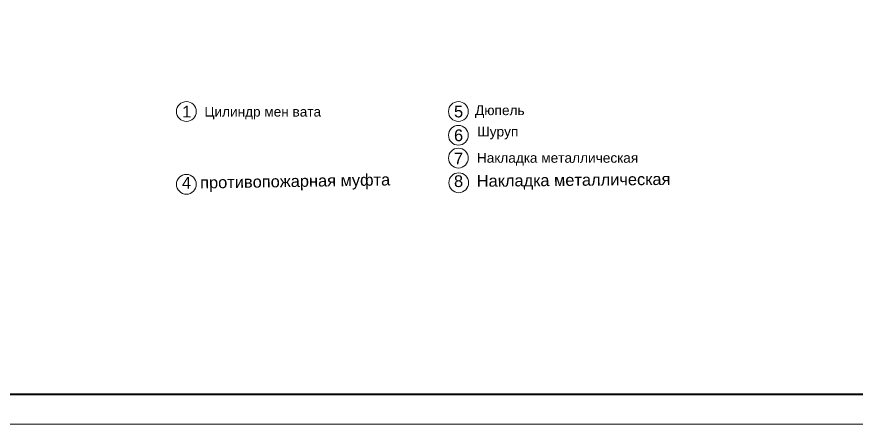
# Model space of a CAD drawing. Header units: millimetres. Extents: x -10178924 to 11692288, y -947381 to 58396.
# Drawn here: x -127808 to -113803, y -125213 to -118406 of the extents above; entities that cross this region are included whole.
import ezdxf

# ---------------------------------------------------------------- set-up
doc = ezdxf.new("R2010")
doc.units = ezdxf.units.MM
doc.layers.add('_0', color=7, linetype='Continuous', lineweight=25)
doc.layers.add('PDF _Текст', color=7, linetype='Continuous', lineweight=5)
doc.layers.add('PDF _Ramka', color=7, linetype='Continuous')
doc.layers.add('PDF _Сноски', color=7, linetype='Continuous')
doc.styles.add('PDF Arial-BoldItalicMT', font='arial.ttf')
doc.styles.add('PDF Arial-ItalicMT', font='arial.ttf')
doc.styles.add('PDF ArialMT', font='arial.ttf')

# ---------------------------------------------------------------- blocks, each defined once
blk = doc.blocks.new('Рамка')
at = {"layer": 'PDF _Ramka', "lineweight": 20}
blk.add_lwpolyline([(100287, -596749), (100287, -512657), (-18603, -512657), (-18603, -596749)], close=True, dxfattribs=at)
at = {"layer": 'PDF _Ramka', "lineweight": 40}
blk.add_lwpolyline([(99787, -513153), (-16604, -513153), (-16604, -596246), (99787, -596246)], close=True, dxfattribs=at)

msp = doc.modelspace()

# ---------------------------------------------------------------- linework, layer by layer
at = {"layer": 'PDF _Сноски', "lineweight": 18}
for centre in [(-124979.1, -119988.6, 2526.9), (-120440.1, -119988.6, 2526.9), (-120440.1, -119988.6, 2526.9), (-120440.1, -120385.5, 2526.9), (-120440.1, -120767.2, 2526.9), (-124979.1, -121204.8, 2526.9), (-120435.1, -121179.3, 2526.9)]:
    msp.add_circle(centre, 165.4, dxfattribs=at)

# ---------------------------------------------------------------- block references
at = {"layer": '_0'}
msp.add_blockref('Рамка', (-153878.2, 471536.2), dxfattribs=at)

# ---------------------------------------------------------------- texts
at = {"layer": 'PDF _Текст', "char_height": 195.9, "attachment_point": 4, "style": 'PDF ArialMT'}
for s, insert in [('1', (-125047.8, -119990.6, 2526.9)), ('5', (-120513.9, -119990.6, 2526.9)), ('6', (-120513.9, -120387.5, 2526.9)), ('7', (-120513.9, -120774.2, 2526.9))]:
    msp.add_mtext(s, dxfattribs=dict(at, insert=insert))
at = {"layer": 'PDF _Текст', "color": 8, "true_color": 0x808080, "attachment_point": 4}
for s, insert, char_height, style in [('Цилиндр мен вата', (-124677.2, -120016.5, 2526.9), 162.288, 'PDF Arial-BoldItalicMT'), ('Дюпель', (-120162.8, -119991.2, 2526.9), 163.24, 'PDF Arial-ItalicMT'), ('Шуруп', (-120127.3, -120348.9, 2526.9), 163.24, 'PDF Arial-ItalicMT'), ('Накладка металлическая', (-120132.4, -120786.5, 2526.9), 163.235, 'PDF Arial-ItalicMT')]:
    msp.add_mtext(s, dxfattribs=dict(at, insert=insert, char_height=char_height, style=style))
at = {"layer": 'PDF _Текст', "char_height": 195.883, "attachment_point": 4, "style": 'PDF ArialMT'}
for s, insert, rotation in [('4  противопожарная муфта', (-125052.9, -121211.8, 2526.9), 0.94035), ('8   Накладка металлическая', (-120513.9, -121181.3, 2526.9), 0.58056)]:
    msp.add_mtext(s, dxfattribs=dict(at, insert=insert, rotation=rotation))

doc.saveas('drawing.dxf')
